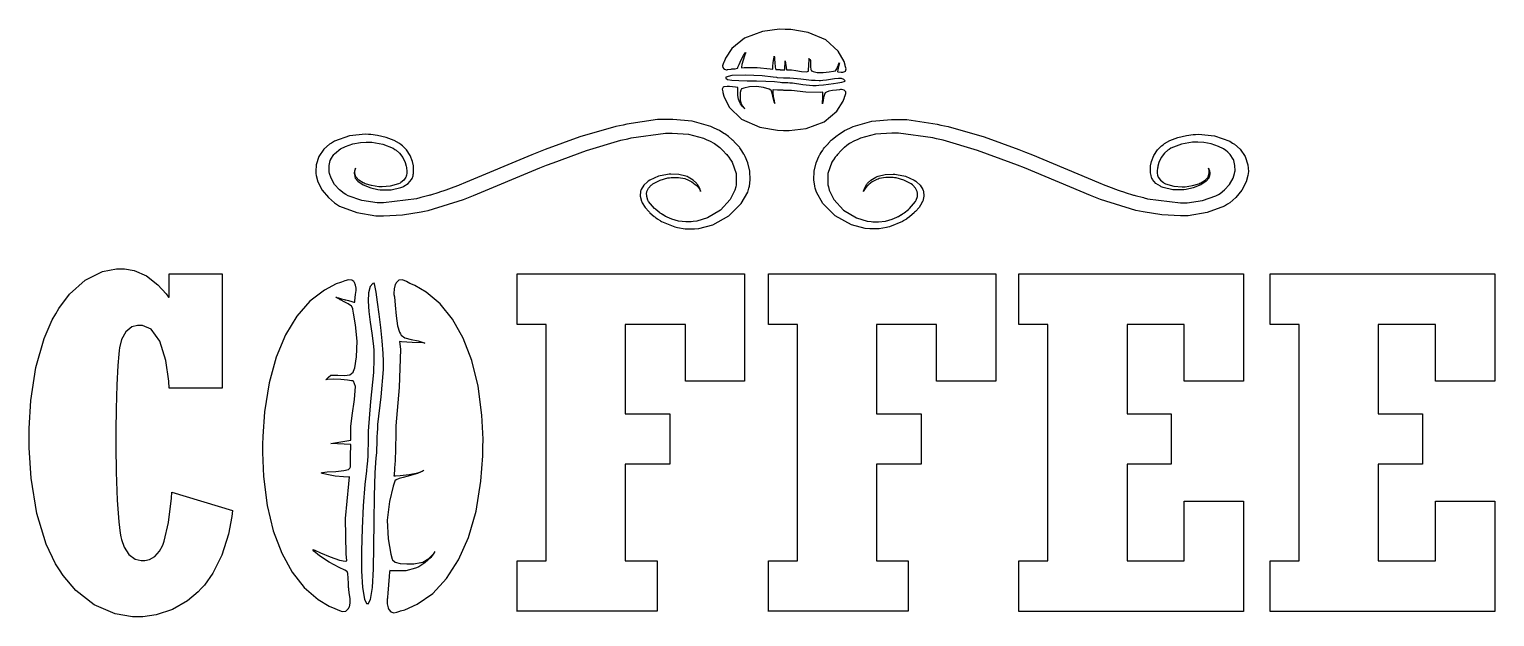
# Model space of a CAD drawing. Extents: x 58 to 299, y 50 to 312.
# Drawn here: x 57.7 to 298.9, y 215.1 to 311.8 of the extents above; entities that cross this region are included whole.
import ezdxf

# ---------------------------------------------------------------- set-up
doc = ezdxf.new("R2010")
doc.units = 0
doc.header["$MEASUREMENT"] = 0

msp = doc.modelspace()

# ---------------------------------------------------------------- linework, layer by layer
at = {"color": 32}
for points in [[(191.981, 305.894), (191.819, 306.503), (190.854, 308.2), (188.815, 310.043), (185.889, 311.287), (183.052, 311.767), (182.104, 311.785), (181.172, 311.803), (178.37, 311.445), (175.441, 310.352), (173.337, 308.645), (172.286, 307.043), (172.085, 306.458), (172.052, 306.368), (171.941, 306.102), (171.833, 305.78), (171.851, 305.497), (172.015, 305.299), (172.085, 305.259), (172.129, 305.233), (172.466, 305.153), (172.579, 305.153), (172.623, 305.162), (173.178, 305.25), (173.25, 305.259), (173.338, 305.277), (173.883, 305.295), (174.29, 305.383), (174.308, 305.435), (174.36, 305.568), (174.537, 306.002), (174.872, 306.762), (175.259, 307.505), (175.529, 307.91), (175.647, 308.011), (175.598, 307.864), (175.438, 307.42), (175.189, 306.696), (174.992, 305.986), (174.926, 305.57), (174.942, 305.435), (175.373, 305.497), (177.517, 305.528), (179.66, 305.295), (180.093, 305.223), (180.075, 305.329), (180.082, 305.683), (180.137, 306.313), (180.231, 306.936), (180.304, 307.279), (180.34, 307.376), (180.366, 307.271), (180.388, 306.911), (180.41, 306.273), (180.458, 305.649), (180.526, 305.31), (180.586, 305.223), (180.604, 305.197), (180.873, 305.162), (181.23, 305.162), (181.292, 305.153), (181.486, 305.153), (181.997, 305.127), (182.069, 305.117), (182.14, 306.6), (182.35, 305.117), (182.5, 305.117), (182.838, 305.117), (182.951, 305.117), (183.178, 305.11), (183.861, 305.012), (184.834, 304.85), (185.615, 304.786), (185.946, 304.924), (185.95, 304.976), (185.958, 305.083), (186.037, 305.881), (186.046, 306.838), (186.02, 307.023), (186.037, 306.997), (186.187, 306.824), (186.303, 306.656), (186.303, 306.6), (186.308, 306.48), (186.294, 306.117), (186.275, 305.626), (186.322, 305.205), (186.449, 304.976), (186.513, 304.94), (186.721, 304.85), (187.405, 304.699), (188.364, 304.668), (189.351, 304.783), (190.081, 304.923), (190.324, 304.976), (190.384, 304.986), (190.645, 305.321), (190.853, 305.832), (190.889, 305.929), (190.915, 305.991), (191.065, 306.281), (191.065, 306.281), (191.065, 306.281), (191.015, 306.061), (190.915, 305.664), (190.889, 305.576), (190.871, 305.488), (190.773, 305.074), (190.712, 304.836), (190.712, 304.836), (190.801, 304.828), (191.342, 304.73), (191.522, 304.73), (191.629, 304.73), (191.919, 304.844), (191.947, 304.87), (192.025, 304.924), (192.136, 305.277), (192.016, 305.772), (191.981, 305.894)], [(186.832, 303.353), (186.479, 303.371), (184.705, 303.605), (182.897, 303.787), (182.527, 303.778), (182.385, 303.778), (182.068, 303.778), (181.963, 303.778), (181.857, 303.787), (180.859, 303.831), (180.763, 303.848), (180.159, 303.943), (178.335, 304.121), (175.599, 304.254), (173.346, 304.176), (172.386, 303.937), (172.368, 303.812), (172.361, 303.761), (172.616, 303.568), (173.364, 303.423), (174.49, 303.352), (175.872, 303.323), (177.392, 303.309), (178.93, 303.283), (180.363, 303.213), (181.274, 303.124), (181.574, 303.072), (181.777, 303.072), (182.233, 303.036), (182.386, 303.036), (182.535, 303.036), (182.873, 303), (182.985, 303), (183.329, 302.984), (185.014, 302.737), (186.698, 302.561), (187.042, 302.577), (187.2, 302.577), (187.671, 302.603), (188.429, 302.674), (189.25, 302.773), (190.067, 302.891), (190.816, 303.014), (191.427, 303.129), (191.838, 303.222), (191.981, 303.281), (191.981, 303.283), (191.965, 303.359), (191.79, 303.558), (191.409, 303.691), (190.886, 303.713), (190.266, 303.659), (189.599, 303.558), (188.931, 303.448), (188.309, 303.357), (187.915, 303.319), (187.784, 303.319), (187.696, 303.328), (187.047, 303.353), (186.832, 303.353)], [(191.875, 300.567), (191.905, 300.655), (192.019, 300.912), (192.126, 301.216), (192.108, 301.485), (191.944, 301.687), (191.875, 301.731), (191.821, 301.767), (191.386, 301.872), (191.242, 301.872), (191.079, 301.838), (190.583, 301.781), (189.917, 301.719), (189.305, 301.61), (188.914, 301.46), (188.806, 301.378), (188.729, 301.322), (188.573, 301.047), (188.458, 300.58), (188.375, 300.054), (188.289, 299.667), (188.243, 299.544), (188.269, 299.703), (188.307, 300.51), (188.33, 301.3), (188.347, 301.449), (187.871, 301.388), (185.511, 301.472), (183.17, 301.715), (182.703, 301.731), (182.482, 301.731), (181.9, 301.757), (181.821, 301.765), (181.6, 301.765), (181.018, 301.793), (180.939, 301.801), (180.859, 301.811), (180.163, 301.863), (180.093, 301.872), (180.093, 301.754), (180.112, 301.4), (180.176, 300.717), (180.286, 300.047), (180.384, 299.694), (180.446, 299.615), (180.366, 299.694), (180.242, 300.076), (180.084, 300.787), (179.94, 301.46), (179.837, 301.775), (179.776, 301.801), (179.477, 301.924), (178.55, 302.218), (177.407, 302.398), (176.258, 302.333), (175.317, 302.117), (175.014, 302.014), (174.953, 301.996), (174.815, 301.806), (174.726, 301.406), (174.71, 300.912), (174.723, 300.547), (174.731, 300.426), (174.731, 300.268), (174.792, 299.845), (174.801, 299.791), (174.827, 299.694), (175.03, 299.227), (175.373, 298.829), (175.471, 298.767), (175.471, 298.767), (175.367, 298.844), (175.11, 299.09), (174.786, 299.526), (174.542, 300.01), (174.485, 300.178), (174.467, 300.24), (174.316, 300.972), (174.308, 301.06), (174.316, 301.166), (174.324, 302.128), (174.342, 302.224), (174.254, 302.234), (173.958, 302.263), (173.442, 302.314), (172.954, 302.365), (172.701, 302.393), (172.649, 302.401), (172.587, 302.411), (172.059, 302.358), (172.015, 302.331), (171.926, 302.274), (171.771, 301.926), (171.855, 301.511), (171.873, 301.413), (172.007, 300.778), (172.927, 298.979), (174.96, 297.022), (177.945, 295.699), (180.876, 295.187), (181.857, 295.169), (182.787, 295.14), (185.594, 295.482), (188.532, 296.586), (190.637, 298.33), (191.681, 299.972), (191.875, 300.567)], [(108.938, 270.122), (108.26, 269.89), (106.329, 268.885), (103.93, 267.032), (101.778, 264.571), (99.9148, 261.51), (98.3781, 257.86), (97.2097, 253.628), (96.4477, 248.823), (96.1499, 244.796), (96.1319, 243.453), (96.1125, 242.136), (96.2865, 238.183), (96.8872, 233.44), (97.8958, 229.233), (99.2752, 225.571), (100.985, 222.469), (102.992, 219.934), (105.254, 217.975), (107.087, 216.876), (107.738, 216.606), (107.936, 216.523), (108.518, 216.235), (109.215, 215.962), (109.827, 216.021), (110.262, 216.465), (110.349, 216.642), (110.41, 216.765), (110.56, 217.325), (110.568, 217.866), (110.56, 217.981), (110.542, 218.097), (110.436, 218.744), (110.33, 219.552), (110.313, 219.745), (110.283, 219.951), (110.258, 220.58), (110.242, 221.47), (110.174, 222.221), (110.045, 222.589), (109.96, 222.639), (109.66, 222.781), (108.712, 223.241), (107.068, 224.116), (105.475, 225.144), (104.592, 225.893), (104.386, 226.201), (104.706, 226.067), (105.66, 225.641), (107.243, 224.976), (108.802, 224.455), (109.711, 224.281), (109.996, 224.331), (109.864, 225.487), (109.802, 231.26), (110.305, 237.014), (110.455, 238.161), (110.217, 238.108), (109.438, 238.121), (108.069, 238.267), (106.718, 238.518), (105.974, 238.706), (105.763, 238.795), (106, 238.875), (106.788, 238.951), (108.175, 239.03), (109.528, 239.168), (110.275, 239.354), (110.455, 239.5), (110.508, 239.547), (110.575, 239.794), (110.604, 240.282), (110.593, 240.856), (110.588, 241.27), (110.596, 241.406), (110.596, 241.919), (110.632, 243.07), (110.632, 243.453), (107.385, 243.629), (110.632, 244.192), (110.632, 244.599), (110.666, 245.513), (110.666, 245.816), (110.681, 246.428), (110.899, 248.255), (111.262, 250.879), (111.405, 253), (111.117, 253.913), (110.985, 253.93), (110.767, 253.954), (110.115, 254.047), (109.013, 254.178), (107.783, 254.228), (106.843, 254.167), (106.539, 254.106), (106.6, 254.16), (106.974, 254.573), (107.362, 254.882), (107.491, 254.882), (107.746, 254.904), (108.525, 254.868), (109.594, 254.817), (110.512, 254.958), (111.02, 255.348), (111.089, 255.517), (111.289, 256.093), (111.607, 257.919), (111.671, 260.5), (111.416, 263.148), (111.104, 265.102), (110.985, 265.748), (110.971, 265.869), (110.742, 266.214), (110.22, 266.617), (109.56, 266.973), (109.065, 267.215), (108.902, 267.299), (108.778, 267.379), (108.347, 267.632), (108.162, 267.722), (108.162, 267.722), (108.162, 267.722), (108.295, 267.687), (108.646, 267.591), (109.143, 267.455), (109.571, 267.34), (109.714, 267.299), (109.857, 267.261), (110.289, 267.145), (110.798, 267.01), (111.162, 266.913), (111.301, 266.876), (111.301, 266.876), (111.327, 267.124), (111.446, 268.139), (111.514, 268.807), (111.514, 269.029), (111.514, 269.192), (111.45, 269.677), (111.283, 270.113), (111.231, 270.192), (111.15, 270.295), (110.793, 270.515), (110.269, 270.542), (109.653, 270.377), (109.117, 270.184), (108.938, 270.122)], [(120.544, 269.911), (120.351, 269.988), (119.794, 270.269), (119.133, 270.546), (118.549, 270.506), (118.124, 270.082), (118.04, 269.911), (117.968, 269.779), (117.778, 269.087), (117.748, 268.341), (117.758, 268.181), (117.832, 267.746), (117.961, 266.419), (118.105, 264.627), (118.347, 262.983), (118.667, 261.951), (118.85, 261.655), (118.963, 261.463), (119.567, 261.042), (120.592, 260.739), (121.741, 260.514), (122.583, 260.271), (122.837, 260.138), (122.493, 260.2), (120.742, 260.28), (119.009, 260.36), (118.674, 260.42), (118.806, 259.151), (118.608, 252.823), (118.074, 246.513), (118.04, 245.251), (118.04, 244.669), (118.004, 243.36), (118.004, 242.923), (117.995, 242.729), (117.942, 240.789), (117.934, 240.594), (117.916, 240.383), (117.858, 239.422), (117.784, 238.496), (117.758, 238.301), (118.011, 238.301), (118.776, 238.356), (120.244, 238.528), (121.686, 238.822), (122.45, 239.087), (122.626, 239.254), (122.55, 239.159), (122.227, 238.949), (121.613, 238.69), (120.866, 238.463), (120.063, 238.257), (119.284, 238.062), (118.612, 237.865), (118.123, 237.655), (117.916, 237.488), (117.898, 237.419), (117.633, 236.605), (117.008, 234.104), (116.628, 231.031), (116.776, 227.949), (117.249, 225.433), (117.475, 224.613), (117.513, 224.466), (117.93, 224.101), (118.792, 223.869), (119.86, 223.816), (120.664, 223.83), (120.933, 223.838), (121.047, 223.847), (122.167, 224.023), (122.273, 224.05), (122.494, 224.12), (123.503, 224.685), (124.353, 225.601), (124.495, 225.848), (124.495, 225.848), (124.328, 225.559), (123.797, 224.852), (122.858, 223.974), (121.83, 223.322), (121.462, 223.168), (121.32, 223.115), (119.732, 222.7), (119.556, 222.673), (119.335, 222.7), (118.29, 222.683), (117.263, 222.699), (117.052, 222.743), (117.034, 222.515), (116.976, 221.73), (116.87, 220.346), (116.759, 219.013), (116.689, 218.317), (116.663, 218.157), (116.645, 217.991), (116.632, 217.241), (116.778, 216.561), (116.84, 216.429), (116.914, 216.285), (117.252, 215.908), (117.712, 215.777), (118.238, 215.885), (118.696, 216.034), (118.85, 216.076), (119.557, 216.272), (121.591, 217.191), (124.121, 218.967), (126.398, 221.397), (128.375, 224.469), (130.008, 228.174), (131.253, 232.503), (132.064, 237.446), (132.378, 241.606), (132.398, 242.994), (132.413, 244.322), (132.226, 248.31), (131.601, 253.089), (130.566, 257.318), (129.155, 260.99), (127.411, 264.095), (125.367, 266.623), (123.066, 268.564), (121.202, 269.647), (120.544, 269.911)], [(114.406, 256.293), (114.37, 255.341), (113.885, 250.556), (113.506, 245.684), (113.524, 244.687), (113.524, 244.308), (113.497, 243.294), (113.488, 243.17), (113.47, 242.889), (113.439, 241.53), (113.356, 240.171), (113.312, 239.889), (113.211, 239.135), (112.977, 236.864), (112.703, 233.36), (112.506, 229.647), (112.408, 225.99), (112.426, 222.658), (112.582, 219.917), (112.895, 218.033), (113.231, 217.303), (113.382, 217.275), (113.482, 217.257), (113.914, 217.938), (114.23, 219.946), (114.388, 222.975), (114.449, 226.7), (114.474, 230.798), (114.523, 234.943), (114.657, 238.81), (114.829, 241.264), (114.935, 242.076), (114.943, 242.244), (114.996, 244.07), (115.006, 244.263), (115.014, 244.395), (115.066, 245.718), (115.076, 245.85), (115.11, 246.776), (115.645, 251.288), (116.054, 255.818), (116.028, 256.752), (116.024, 257.179), (115.959, 258.459), (115.801, 260.502), (115.577, 262.705), (115.318, 264.893), (115.051, 266.893), (114.803, 268.53), (114.602, 269.628), (114.476, 270.015), (114.476, 270.015), (114.299, 269.963), (113.863, 269.485), (113.567, 268.452), (113.516, 267.039), (113.637, 265.373), (113.862, 263.581), (114.118, 261.787), (114.335, 260.116), (114.432, 259.049), (114.44, 258.692), (114.449, 258.499), (114.414, 256.505), (114.406, 256.293)]]:
    msp.add_lwpolyline(points, close=True, dxfattribs=at)
at = {"color": 40}
for points in [[(168.205, 285.08), (168.198, 285.08), (168.18, 285.171), (168.115, 285.429), (167.946, 285.84), (167.7, 286.257), (167.605, 286.385), (167.525, 286.483), (166.978, 286.994), (166.184, 287.471), (165.982, 287.55), (165.788, 287.63), (164.65, 287.903), (163.335, 287.964), (163.054, 287.937), (162.771, 287.92), (161.298, 287.625), (159.861, 286.994), (159.596, 286.808), (159.464, 286.712), (158.877, 286.143), (158.449, 285.451), (158.397, 285.291), (158.344, 285.142), (158.282, 284.339), (158.467, 283.537), (158.538, 283.387), (158.6, 283.228), (159.067, 282.487), (159.676, 281.817), (159.808, 281.693), (159.869, 281.623), (160.584, 281.006), (160.654, 280.952), (160.867, 280.775), (161.113, 280.599), (161.157, 280.573), (161.564, 280.309), (161.608, 280.282), (161.801, 280.168), (163.944, 279.286), (164.182, 279.224), (164.421, 279.163), (165.655, 278.982), (166.925, 278.96), (167.181, 278.977), (167.943, 279.035), (170.197, 279.647), (172.852, 281.081), (174.91, 283.129), (175.96, 284.981), (176.142, 285.644), (176.24, 285.978), (176.387, 287.021), (176.335, 288.428), (175.993, 289.826), (175.552, 290.861), (175.367, 291.182), (175.331, 291.236), (175.012, 291.773), (174.978, 291.817), (174.765, 292.136), (174.661, 292.312), (174.589, 292.383), (174.485, 292.489), (173.99, 293.018), (173.946, 293.062), (173.521, 293.529), (173.46, 293.581), (173.345, 293.679), (172.781, 294.168), (172.182, 294.605), (172.049, 294.676), (171.31, 295.169), (170.462, 295.558), (169.897, 295.832), (166.828, 296.686), (163.617, 296.978), (162.983, 296.969), (161.104, 296.969), (156.077, 296.183), (155.469, 296.051), (154.251, 295.786), (148.355, 294.08), (142.653, 292.039), (141.534, 291.607), (140.422, 291.166), (129.548, 286.571), (128.481, 286.139), (128.349, 286.086), (127.026, 285.582), (126.894, 285.538), (126.118, 285.257), (125.272, 284.974), (125.13, 284.922), (123.781, 284.515), (123.649, 284.479), (123.516, 284.435), (122.157, 284.092), (122.025, 284.056), (121.478, 283.924), (116.028, 283.236), (115.499, 283.245), (114.97, 283.254), (112.447, 283.617), (110.207, 284.401), (109.82, 284.621), (109.545, 284.781), (108.785, 285.374), (107.972, 286.275), (107.403, 287.275), (107.144, 288.058), (107.104, 288.326), (107.076, 288.502), (107.08, 289.375), (107.279, 290.213), (107.351, 290.372), (107.385, 290.452), (107.852, 291.183), (107.914, 291.254), (107.958, 291.308), (108.279, 291.607), (108.654, 291.907), (108.726, 291.96), (108.974, 292.128), (109.787, 292.53), (110.975, 292.926), (112.227, 293.156), (113.173, 293.229), (113.488, 293.229), (114.092, 293.229), (115.904, 292.921), (117.615, 292.224), (117.898, 292.03), (118.103, 291.899), (118.661, 291.408), (119.221, 290.681), (119.594, 289.887), (119.769, 289.274), (119.804, 289.065), (119.812, 288.995), (119.874, 288.441), (119.874, 288.255), (119.874, 288.211), (119.874, 288.079), (119.874, 288.079), (119.838, 287.867), (119.838, 287.788), (119.768, 287.61), (119.768, 287.55), (119.724, 287.444), (119.362, 286.967), (118.86, 286.562), (118.746, 286.492), (118.497, 286.369), (117.153, 285.993), (115.79, 285.882), (115.535, 285.89), (115.27, 285.9), (114.062, 286.068), (113.029, 286.377), (112.853, 286.456), (112.677, 286.536), (111.967, 286.994), (111.522, 287.488), (111.478, 287.584), (111.424, 287.69), (111.314, 288.157), (111.327, 288.52), (111.337, 288.572), (111.354, 288.626), (111.442, 288.925), (111.442, 288.925), (111.442, 288.925), (111.327, 288.634), (111.301, 288.572), (111.283, 288.52), (111.226, 288.137), (111.293, 287.63), (111.337, 287.514), (111.394, 287.322), (111.794, 286.813), (112.691, 286.179), (113.95, 285.684), (115.108, 285.434), (115.499, 285.397), (115.772, 285.371), (117.285, 285.393), (118.885, 285.75), (119.203, 285.89), (119.362, 285.962), (120.093, 286.443), (120.649, 287.082), (120.72, 287.231), (120.737, 287.267), (120.887, 287.692), (120.897, 287.726), (120.933, 287.937), (120.941, 287.973), (120.957, 288.167), (120.967, 288.183), (120.975, 288.264), (120.975, 289.023), (120.967, 289.101), (120.953, 289.341), (120.81, 290.052), (120.434, 291.02), (119.811, 291.954), (119.163, 292.62), (118.922, 292.806), (118.658, 293.003), (117.791, 293.492), (116.491, 294.01), (115.066, 294.349), (113.936, 294.487), (113.558, 294.499), (113.056, 294.517), (110.458, 294.244), (107.949, 293.371), (107.491, 293.088), (107.145, 292.886), (106.225, 292.078), (105.383, 290.849), (104.95, 289.487), (104.876, 288.426), (104.915, 288.079), (104.949, 287.725), (105.241, 286.68), (105.934, 285.331), (106.963, 284.095), (107.944, 283.264), (108.303, 283.034), (108.804, 282.717), (111.662, 281.628), (114.767, 281.121), (115.394, 281.094), (116.02, 281.077), (119.137, 281.258), (122.202, 281.737), (122.803, 281.869), (123.402, 282.002), (129.195, 283.802), (129.752, 284.022), (130.854, 284.463), (141.737, 288.987), (142.839, 289.418), (143.932, 289.851), (149.458, 291.871), (155.072, 293.539), (156.21, 293.794), (156.774, 293.918), (162.427, 294.694), (162.983, 294.71), (163.539, 294.72), (166.223, 294.517), (168.68, 293.891), (169.121, 293.688), (169.792, 293.405), (170.392, 293.052), (170.496, 293), (170.947, 292.679), (171.362, 292.338), (171.45, 292.276), (171.494, 292.25), (171.908, 291.827), (171.943, 291.783), (172.438, 291.254), (172.472, 291.218), (172.472, 291.218), (172.499, 291.197), (172.481, 291.241), (172.472, 291.254), (172.508, 291.182), (172.615, 291.042), (172.825, 290.795), (172.86, 290.751), (173.152, 290.31), (173.178, 290.266), (173.398, 289.913), (174.046, 288.075), (174.078, 286.218), (173.99, 285.856), (173.866, 285.313), (173.076, 283.778), (171.472, 282.033), (169.37, 280.773), (167.579, 280.206), (166.97, 280.142), (166.671, 280.103), (165.759, 280.096), (164.583, 280.247), (163.482, 280.557), (162.73, 280.865), (162.49, 280.988), (162.446, 281.006), (162.039, 281.254), (161.995, 281.27), (161.785, 281.41), (161.572, 281.553), (161.501, 281.606), (160.821, 282.134), (160.76, 282.186), (160.637, 282.292), (159.658, 283.44), (159.596, 283.563), (159.534, 283.687), (159.34, 284.3), (159.322, 284.894), (159.349, 285.008), (159.375, 285.125), (159.649, 285.662), (160.063, 286.13), (160.161, 286.209), (160.364, 286.377), (161.558, 286.99), (162.842, 287.339), (163.09, 287.373), (163.344, 287.409), (164.553, 287.413), (165.62, 287.223), (165.806, 287.161), (165.99, 287.1), (166.762, 286.708), (167.341, 286.261), (167.429, 286.173), (167.541, 286.083), (167.842, 285.765), (168.067, 285.417), (168.167, 285.172), (168.195, 285.08), (168.205, 285.08)], [(195.016, 285.08), (195.021, 285.08), (195.039, 285.171), (195.103, 285.429), (195.273, 285.84), (195.52, 286.257), (195.615, 286.385), (195.694, 286.483), (196.241, 286.994), (197.035, 287.471), (197.239, 287.55), (197.431, 287.63), (198.57, 287.903), (199.883, 287.964), (200.165, 287.937), (200.448, 287.92), (201.921, 287.625), (203.358, 286.994), (203.623, 286.808), (203.755, 286.712), (204.341, 286.143), (204.77, 285.451), (204.823, 285.291), (204.876, 285.142), (204.936, 284.339), (204.752, 283.537), (204.681, 283.387), (204.619, 283.228), (204.152, 282.487), (203.545, 281.817), (203.412, 281.693), (203.35, 281.623), (202.635, 281.006), (202.565, 280.952), (202.354, 280.775), (202.106, 280.599), (202.062, 280.573), (201.657, 280.309), (201.613, 280.282), (201.418, 280.168), (199.274, 279.286), (199.037, 279.224), (198.798, 279.163), (197.564, 278.982), (196.293, 278.96), (196.038, 278.977), (195.275, 279.035), (193.021, 279.647), (190.368, 281.081), (188.309, 283.129), (187.26, 284.981), (187.078, 285.644), (186.98, 285.978), (186.832, 287.021), (186.884, 288.428), (187.227, 289.826), (187.667, 290.861), (187.854, 291.182), (187.889, 291.236), (188.207, 291.773), (188.243, 291.817), (188.454, 292.136), (188.56, 292.312), (188.736, 292.489), (189.229, 293.018), (189.273, 293.062), (189.697, 293.529), (189.758, 293.581), (189.873, 293.679), (190.437, 294.168), (191.037, 294.605), (191.17, 294.676), (191.911, 295.169), (192.757, 295.558), (193.321, 295.832), (196.391, 296.686), (199.602, 296.978), (200.237, 296.969), (202.116, 296.969), (207.141, 296.183), (207.75, 296.051), (208.967, 295.786), (214.862, 294.08), (220.565, 292.039), (221.685, 291.607), (222.796, 291.166), (233.67, 286.571), (234.738, 286.139), (234.87, 286.086), (236.193, 285.582), (236.325, 285.538), (237.103, 285.257), (237.949, 284.974), (238.089, 284.922), (239.44, 284.515), (239.572, 284.479), (239.704, 284.435), (241.062, 284.092), (241.194, 284.056), (241.74, 283.924), (247.191, 283.236), (247.72, 283.245), (248.249, 283.254), (250.771, 283.617), (253.012, 284.401), (253.401, 284.621), (253.675, 284.781), (254.434, 285.374), (255.247, 286.275), (255.815, 287.275), (256.077, 288.058), (256.117, 288.326), (256.143, 288.502), (256.139, 289.375), (255.94, 290.213), (255.87, 290.372), (255.834, 290.452), (255.366, 291.183), (255.305, 291.254), (255.261, 291.308), (254.938, 291.607), (254.564, 291.907), (254.493, 291.96), (254.244, 292.128), (253.431, 292.53), (252.244, 292.926), (250.99, 293.156), (250.045, 293.229), (249.731, 293.229), (249.126, 293.229), (247.315, 292.921), (245.604, 292.224), (245.321, 292.03), (245.115, 291.899), (244.558, 291.408), (243.998, 290.681), (243.625, 289.887), (243.45, 289.274), (243.417, 289.065), (243.407, 288.995), (243.346, 288.441), (243.346, 288.255), (243.346, 288.211), (243.346, 288.079), (243.346, 288.079), (243.381, 287.867), (243.381, 287.788), (243.453, 287.61), (243.453, 287.55), (243.497, 287.444), (243.858, 286.967), (244.359, 286.562), (244.475, 286.492), (244.722, 286.369), (246.067, 285.993), (247.43, 285.882), (247.686, 285.89), (247.951, 285.9), (249.157, 286.068), (250.19, 286.377), (250.366, 286.456), (250.542, 286.536), (251.252, 286.994), (251.699, 287.488), (251.743, 287.584), (251.795, 287.69), (251.906, 288.157), (251.891, 288.52), (251.883, 288.572), (251.865, 288.626), (251.777, 288.925), (251.777, 288.925), (251.777, 288.925), (251.891, 288.634), (251.919, 288.572), (251.936, 288.52), (251.994, 288.137), (251.927, 287.63), (251.883, 287.514), (251.818, 287.321), (251.411, 286.813), (250.516, 286.179), (249.264, 285.684), (248.109, 285.434), (247.72, 285.397), (247.446, 285.371), (245.934, 285.393), (244.333, 285.75), (244.016, 285.89), (243.856, 285.962), (243.125, 286.443), (242.569, 287.082), (242.499, 287.231), (242.481, 287.267), (242.331, 287.692), (242.322, 287.726), (242.288, 287.937), (242.278, 287.973), (242.261, 288.167), (242.252, 288.183), (242.243, 288.264), (242.243, 289.023), (242.252, 289.101), (242.264, 289.341), (242.408, 290.052), (242.786, 291.02), (243.409, 291.954), (244.056, 292.62), (244.299, 292.806), (244.562, 293.003), (245.429, 293.492), (246.727, 294.01), (248.152, 294.349), (249.282, 294.487), (249.66, 294.499), (250.162, 294.517), (252.76, 294.244), (255.269, 293.371), (255.728, 293.088), (256.073, 292.886), (256.993, 292.078), (257.836, 290.849), (258.268, 289.487), (258.342, 288.426), (258.304, 288.079), (258.27, 287.725), (257.977, 286.68), (257.284, 285.331), (256.255, 284.095), (255.275, 283.264), (254.918, 283.034), (254.415, 282.717), (251.557, 281.628), (248.452, 281.121), (247.826, 281.094), (247.2, 281.077), (244.082, 281.258), (241.017, 281.737), (240.418, 281.869), (239.809, 282.002), (234.024, 283.802), (233.469, 284.022), (232.366, 284.463), (221.482, 288.987), (220.38, 289.418), (219.286, 289.851), (213.761, 291.871), (208.147, 293.539), (207.01, 293.794), (206.445, 293.918), (200.793, 294.694), (200.237, 294.71), (199.68, 294.72), (196.995, 294.517), (194.539, 293.891), (194.098, 293.688), (193.428, 293.405), (192.829, 293.052), (192.723, 293), (192.272, 292.679), (191.859, 292.338), (191.771, 292.276), (191.727, 292.25), (191.31, 291.827), (191.276, 291.783), (190.783, 291.254), (190.747, 291.218), (190.747, 291.218), (190.719, 291.197), (190.738, 291.241), (190.747, 291.254), (190.712, 291.182), (190.606, 291.042), (190.394, 290.795), (190.358, 290.751), (190.067, 290.31), (190.041, 290.266), (189.821, 289.913), (189.171, 288.075), (189.141, 286.218), (189.229, 285.856), (189.353, 285.313), (190.143, 283.778), (191.747, 282.033), (193.847, 280.773), (195.64, 280.206), (196.251, 280.142), (196.548, 280.103), (197.46, 280.096), (198.635, 280.247), (199.737, 280.557), (200.489, 280.865), (200.731, 280.988), (200.775, 281.006), (201.18, 281.254), (201.224, 281.27), (201.436, 281.41), (201.648, 281.553), (201.719, 281.606), (202.397, 282.134), (202.458, 282.186), (202.581, 282.292), (203.561, 283.44), (203.623, 283.563), (203.684, 283.687), (203.878, 284.3), (203.896, 284.894), (203.87, 285.008), (203.843, 285.125), (203.569, 285.662), (203.156, 286.13), (203.06, 286.209), (202.855, 286.377), (201.661, 286.99), (200.378, 287.339), (200.131, 287.373), (199.875, 287.409), (198.666, 287.413), (197.6, 287.223), (197.415, 287.161), (197.229, 287.1), (196.457, 286.708), (195.88, 286.261), (195.792, 286.173), (195.679, 286.083), (195.377, 285.765), (195.151, 285.417), (195.052, 285.172), (195.024, 285.08), (195.016, 285.08)]]:
    msp.add_lwpolyline(points, close=True, dxfattribs=at)
at = {"color": 7}
for points in [[(81.1749, 235.62), (91.1571, 232.621), (91.0498, 231.64), (90.5013, 228.72), (89.432, 225.272), (87.9464, 222.279), (86.5752, 220.326), (86.0418, 219.745), (85.5349, 219.194), (83.8055, 217.729), (81.3319, 216.285), (78.6197, 215.415), (76.4081, 215.124), (75.6708, 215.124), (74.7187, 215.124), (71.8661, 215.608), (68.4431, 217.052), (65.3962, 219.455), (63.3042, 221.919), (62.7242, 222.815), (62.0794, 223.81), (60.5469, 227.054), (58.9926, 232.093), (58.0595, 237.927), (57.7494, 242.892), (57.7494, 244.545), (57.7494, 246.086), (58.0196, 250.705), (58.8338, 256.162), (60.1899, 260.918), (61.5251, 264.011), (62.0889, 264.972), (62.5877, 265.826), (64.389, 268.213), (66.9519, 270.528), (69.7727, 271.917), (72.0796, 272.38), (72.8486, 272.38), (73.3873, 272.38), (75.0037, 272.089), (77.0241, 271.216), (78.9051, 269.761), (80.2569, 268.266), (80.6457, 267.722), (80.7861, 267.722), (80.7861, 271.533), (89.4994, 271.533), (89.4994, 252.765), (80.7861, 252.765), (80.7103, 253.898), (80.2224, 257.277), (79.2208, 260.496), (77.7752, 262.425), (76.3556, 263.066), (75.8832, 263.066), (75.5661, 263.066), (74.6196, 262.809), (73.6381, 262.035), (72.941, 260.745), (72.5897, 259.396), (72.5318, 258.939), (72.4531, 258.331), (72.3, 256.493), (72.1349, 253.282), (72.0355, 249.311), (72.0027, 245.763), (72.0027, 244.581), (72.0027, 243.162), (72.0535, 238.899), (72.2094, 234.284), (72.4627, 230.736), (72.6874, 228.862), (72.8126, 228.247), (72.9008, 227.816), (73.3407, 226.555), (74.1303, 225.342), (75.1787, 224.612), (76.1559, 224.367), (76.4826, 224.367), (76.7429, 224.367), (77.5257, 224.539), (78.4271, 225.051), (79.1753, 225.901), (79.6477, 226.775), (79.7638, 227.083), (79.9402, 227.551), (80.6538, 230.612), (81.1209, 234.659), (81.1749, 235.62)], [(138.042, 216.006), (138.042, 224.296), (142.805, 224.296), (142.805, 263.242), (138.042, 263.242), (138.042, 271.533), (175.437, 271.533), (175.437, 253.894), (165.699, 253.894), (165.699, 263.242), (155.822, 263.242), (155.822, 248.532), (163.16, 248.532), (163.16, 240.242), (155.822, 240.242), (155.822, 224.331), (161.043, 224.331), (161.043, 216.04), (138.042, 216.04), (138.042, 216.006)], [(179.388, 216.006), (179.388, 224.296), (184.15, 224.296), (184.15, 263.242), (179.388, 263.242), (179.388, 271.533), (216.782, 271.533), (216.782, 253.894), (207.045, 253.894), (207.045, 263.242), (197.167, 263.242), (197.167, 248.532), (204.505, 248.532), (204.505, 240.242), (197.167, 240.242), (197.167, 224.331), (202.388, 224.331), (202.388, 216.04), (179.388, 216.04), (179.388, 216.006)], [(220.592, 216.006), (220.592, 224.296), (225.355, 224.296), (225.355, 263.242), (220.592, 263.242), (220.592, 271.533), (257.528, 271.533), (257.528, 253.894), (247.79, 253.894), (247.79, 263.242), (238.372, 263.242), (238.372, 248.532), (245.64, 248.532), (245.64, 240.242), (238.372, 240.242), (238.372, 224.331), (247.79, 224.331), (247.79, 234.138), (257.528, 234.138), (257.528, 216.006), (220.592, 216.006)], [(261.938, 216.006), (261.938, 224.296), (266.7, 224.296), (266.7, 263.242), (261.938, 263.242), (261.938, 271.533), (298.873, 271.533), (298.873, 253.894), (289.137, 253.894), (289.137, 263.242), (279.717, 263.242), (279.717, 248.532), (286.985, 248.532), (286.985, 240.242), (279.717, 240.242), (279.717, 224.331), (289.137, 224.331), (289.137, 234.138), (298.873, 234.138), (298.873, 216.006), (261.938, 216.006)]]:
    msp.add_lwpolyline(points, close=True, dxfattribs=at)

doc.saveas('drawing.dxf')
